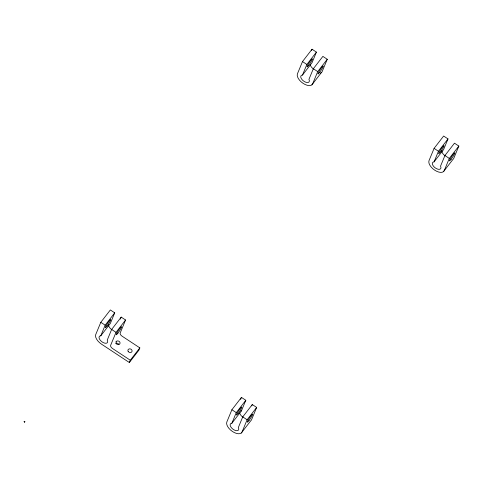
<?xml version="1.0" encoding="UTF-8"?>
<svg xmlns="http://www.w3.org/2000/svg" width="483" height="483" viewBox="0 0 483 483"><rect width="100%" height="100%" fill="white"/><g stroke="black" fill="none" stroke-linecap="round" stroke-linejoin="round"><path stroke-width="0.72" d="M24.337 421.339C23.981 421.532 25.539 421.943 24.313 421.707L24.398 421.327L24.711 421.979L24.796 421.593M24.621 421.925L24.699 421.581M24.573 421.514L24.168 421.466L24.766 421.852M24.494 421.478L24.355 421.798L24.186 421.442M24.337 421.762L24.548 421.967M100.808 322.306L95.743 334.52A9.177 4.836 37.7 0 0 101.454 344.119L129.341 362.516L138.887 350.169L139.841 347.881L122.09 336.174A3.061 1.612 37.7 0 1 120.189 332.974L125.568 319.994L121.197 317.114L111.645 329.454L107.25 340.074A5.047 2.657 37.7 0 1 105.445 343.262A5.047 2.657 37.7 0 1 99.727 339.489A5.047 2.657 37.7 0 1 100.778 335.806L105.173 325.186L114.725 312.845L110.353 309.959L100.808 322.306L105.173 325.186M114.725 312.845L110.323 323.465L100.778 335.806M120.37 319.106L121.197 317.114M125.568 319.994L116.017 332.34L110.643 345.315A3.061 1.612 37.7 0 0 112.545 348.515L130.289 360.221L129.341 362.516M302.497 61.576L297.437 73.796A9.177 4.836 37.7 0 0 303.149 83.396A9.177 4.836 37.7 0 0 312.652 83.831L317.711 71.611L327.257 59.27L322.885 56.39L313.34 68.731L308.939 79.351A5.047 2.657 37.7 0 1 307.14 82.539A5.047 2.657 37.7 0 1 301.422 78.765A5.047 2.657 37.7 0 1 302.467 75.082L306.868 64.462L316.419 52.122L312.048 49.236L302.497 61.576L306.868 64.462M311.487 50.594L312.048 49.236M316.419 52.122L312.018 62.736L302.467 75.082M327.257 59.27L322.197 71.484A9.177 4.836 37.7 0 1 320.229 73.102M231.9 409.741L226.841 421.961A9.177 4.836 37.7 0 0 232.546 431.56A9.177 4.836 37.7 0 0 242.049 431.995L247.109 419.775L256.66 407.435L252.289 404.555L242.744 416.895L238.342 427.515A5.047 2.657 37.7 0 1 236.543 430.703A5.047 2.657 37.7 0 1 230.826 426.93A5.047 2.657 37.7 0 1 231.87 423.247L236.272 412.627L245.817 400.286L241.446 397.4L231.9 409.741L236.272 412.627M240.606 399.435L241.446 397.4M231.87 423.247L241.422 410.9L245.817 400.286M251.74 405.877L252.289 404.555M256.66 407.435L251.601 419.649A9.177 4.836 37.7 0 1 250.852 420.663L241.301 433.01M434.09 148.378L429.031 160.591A9.177 4.836 37.7 0 0 434.736 170.191A9.177 4.836 37.7 0 0 444.239 170.626L449.299 158.412L458.85 146.071L454.479 143.185L444.934 155.526L440.532 166.146A5.047 2.657 37.7 0 1 438.733 169.334A5.047 2.657 37.7 0 1 433.016 165.566A5.047 2.657 37.7 0 1 434.06 161.877L438.461 151.257L448.007 138.917L443.642 136.037L434.09 148.378L438.461 151.257M448.007 138.917L443.611 149.537L434.06 161.877M458.85 146.071L453.791 158.285A9.177 4.836 37.7 0 1 453.042 159.299L443.491 171.64M24.82 421.846L24.15 421.478M311.897 84.845L321.449 72.498M130.289 360.221L139.841 347.881M313.34 68.731L317.711 71.611M444.934 155.526L449.299 158.412M111.645 329.454L116.017 332.34M242.744 416.895L247.109 419.775M242.949 417.155A5.047 2.657 37.7 0 1 239.695 412.796M240.643 411.069A5.047 2.657 37.7 0 1 241.422 410.9M445.139 155.786A5.047 2.657 37.7 0 1 441.939 150.678M115.576 343.552A2.143 1.805 22.5 0 1 118.854 344.391M111.857 329.714A5.047 2.657 37.7 0 1 108.657 324.606M313.552 68.991A5.047 2.657 37.7 0 1 310.291 64.631M116.017 341.849L116.445 343.878A2.143 1.799 22.5 0 0 119.736 343.92A2.143 1.799 22.5 0 0 118.57 341.07L117.019 340.913L116.017 341.849M248.993 420.59A4.818 0.58 -56.6 0 0 252.657 414.179A4.818 0.58 -56.6 0 0 248.316 419.793A4.818 0.58 -56.6 0 0 248.993 420.59M238.149 413.442A4.818 0.58 -56.6 0 0 241.814 407.03A4.818 0.58 -56.6 0 0 237.473 412.639A4.818 0.58 -56.6 0 0 238.149 413.442M451.182 159.227A4.818 0.58 -56.6 0 0 454.847 152.815A4.818 0.58 -56.6 0 0 450.506 158.424A4.818 0.58 -56.6 0 0 451.182 159.227M440.339 152.073A4.818 0.58 -56.6 0 0 444.004 145.661A4.818 0.58 -56.6 0 0 439.663 151.276A4.818 0.58 -56.6 0 0 440.339 152.073M117.894 333.155A4.818 0.58 -56.6 0 0 121.565 326.737A4.818 0.58 -56.6 0 0 117.218 332.352A4.818 0.58 -56.6 0 0 117.894 333.155M107.057 326.001A4.818 0.58 -56.6 0 0 110.722 319.589A4.818 0.58 -56.6 0 0 106.381 325.198A4.818 0.58 -56.6 0 0 107.057 326.001M128.14 351.37A2.143 1.799 22.5 0 0 131.768 351.878A2.143 1.799 22.5 0 0 130.072 348.877A2.143 1.799 22.5 0 0 128.14 351.37M319.589 72.426A4.818 0.58 -56.6 0 0 323.254 66.014A4.818 0.58 -56.6 0 0 318.913 71.629A4.818 0.58 -56.6 0 0 319.589 72.426M308.746 65.277A4.818 0.58 -56.6 0 0 312.416 58.866A4.818 0.58 -56.6 0 0 308.069 64.474A4.818 0.58 -56.6 0 0 308.746 65.277"/></g></svg>
